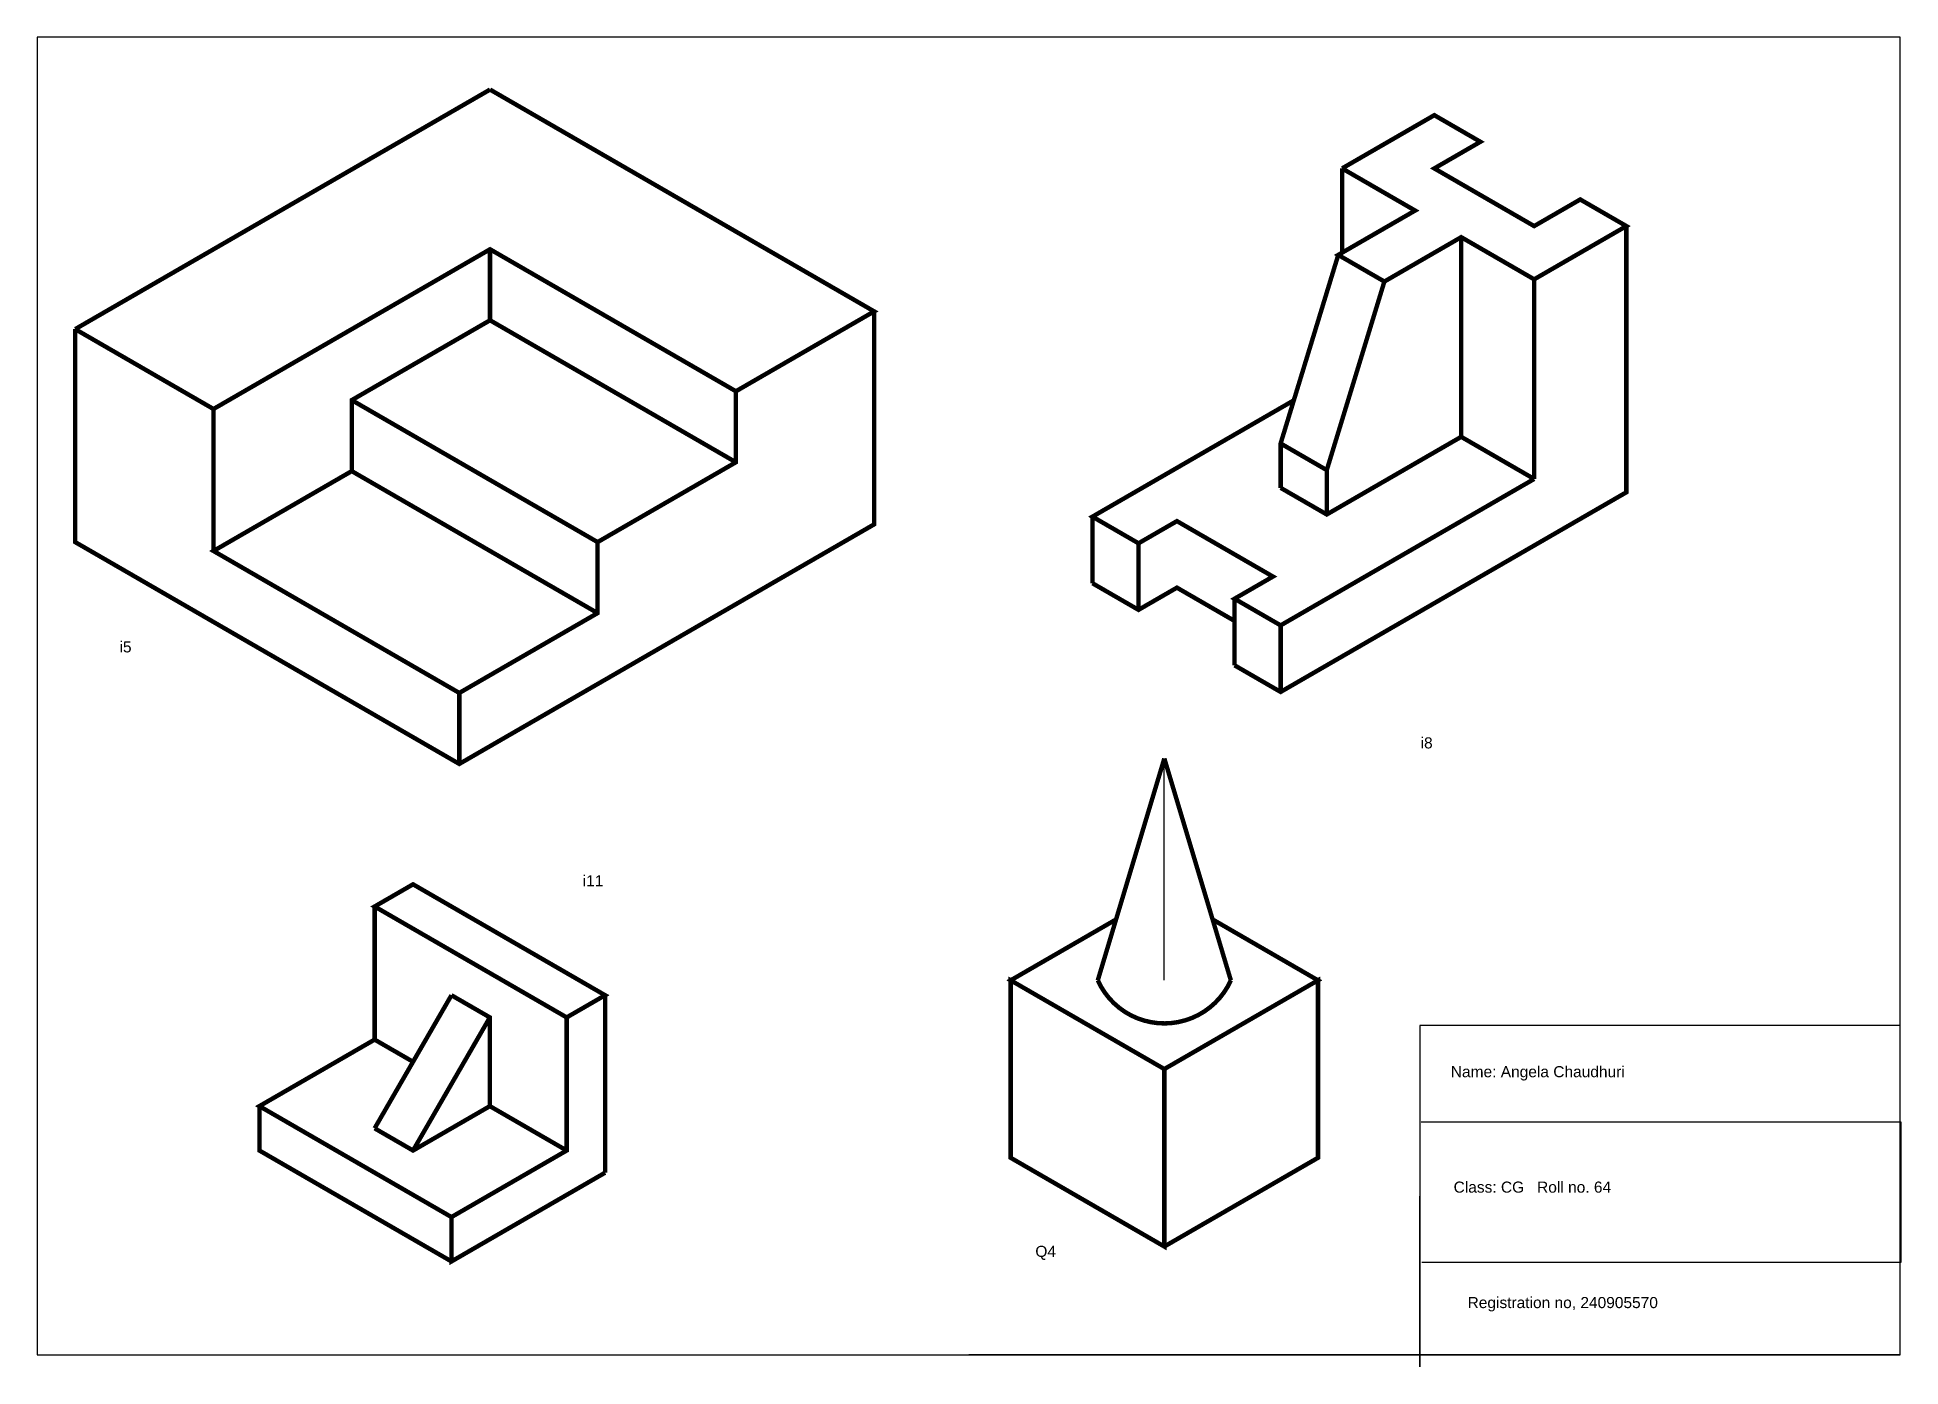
# Model space of a CAD drawing. Header units: millimetres. Extents: x 0 to 420, y -3 to 297.
import ezdxf

# ---------------------------------------------------------------- set-up
doc = ezdxf.new("R2010")
doc.units = ezdxf.units.MM
doc.styles.get("Standard").update_dxf_attribs({"font": 'arial.ttf'})

msp = doc.modelspace()

# ---------------------------------------------------------------- linework, layer by layer
msp.add_lwpolyline([(0, 0), (420, 0), (420, 297), (0, 297)], close=True)
at = {"const_width": 1}
for points in [[(8.55, 231.21), (102.08, 285.21)], [(102.08, 285.21), (188.68, 235.21), (157.51, 217.21)], [(294.18, 267.44), (314.97, 279.44), (325.36, 273.44), (314.97, 267.44), (337.48, 254.44), (347.87, 260.44), (358.27, 254.44), (337.48, 242.44)], [(294.18, 267.44), (310.64, 257.94), (293.31, 247.94), (303.71, 241.94), (321.03, 251.94), (337.48, 242.44)], [(294.18, 267.44), (294.18, 248.44)], [(358.27, 254.44), (358.27, 194.44), (280.32, 149.44), (269.93, 155.44)], [(321.03, 251.94), (321.03, 206.94), (337.48, 197.44)], [(8.55, 231.21), (39.73, 213.21), (102.08, 249.21)], [(157.51, 217.21), (102.08, 249.21), (46.66, 217.21)], [(102.08, 249.21), (102.08, 233.21), (157.51, 201.21)], [(280.32, 195.44), (280.32, 205.44), (293.31, 247.94)], [(290.72, 189.44), (290.72, 199.44), (303.71, 241.94)], [(337.48, 242.44), (337.48, 197.44)], [(188.68, 235.21), (188.68, 187.21), (95.15, 133.21), (8.55, 183.21), (8.55, 231.21)], [(102.08, 233.21), (70.9, 215.21), (70.9, 199.21), (39.73, 181.21), (95.15, 149.21)], [(70.9, 215.21), (126.33, 183.21)], [(157.51, 217.21), (157.51, 201.21), (126.33, 183.21), (126.33, 167.21), (95.15, 149.21), (95.15, 133.21)], [(280.32, 164.44), (269.93, 170.44), (278.59, 175.44), (256.94, 187.94), (248.28, 182.94), (237.89, 188.94), (283.29, 215.16)], [(39.73, 213.21), (39.73, 181.21)], [(280.32, 205.44), (290.72, 199.44)], [(321.03, 206.94), (303.71, 196.94)], [(70.9, 199.21), (126.33, 167.21)], [(337.48, 197.44), (280.32, 164.44)], [(303.71, 196.94), (290.72, 189.44), (280.32, 195.44)], [(237.89, 188.94), (237.89, 173.94)], [(248.28, 182.94), (248.28, 167.94)], [(269.93, 165.44), (256.94, 172.94), (248.28, 167.94), (237.89, 173.94)], [(269.93, 170.44), (269.93, 155.44)], [(280.32, 164.44), (280.32, 149.44)], [(239.1, 84.43), (254.1, 134.43)], [(269.1, 84.43), (254.1, 134.43)], [(84.72, 106.07), (128.02, 81.07), (119.36, 76.07), (76.06, 101.07), (84.72, 106.07)], [(76.06, 101.07), (76.06, 71.07), (84.72, 66.07)], [(243.22, 98.15), (219.46, 84.43), (254.1, 64.43), (288.74, 84.43), (264.99, 98.15)], [(264.99, 98.15), (288.74, 84.43), (254.1, 64.43), (219.46, 84.43), (219.46, 44.43), (254.1, 24.43), (254.1, 64.43), (288.74, 84.43), (288.74, 44.43), (254.1, 24.43)], [(93.38, 81.07), (76.06, 51.07)], [(93.38, 81.07), (102.04, 76.07), (102.04, 56.07)], [(128.02, 81.07), (128.02, 41.07)], [(102.04, 76.07), (84.72, 46.07)], [(119.36, 76.07), (119.36, 46.07), (93.38, 31.07), (93.38, 21.07), (128.02, 41.07)], [(76.06, 71.07), (50.08, 56.07), (93.38, 31.07)], [(84.72, 66.07), (76.06, 71.07)], [(50.08, 56.07), (50.08, 46.07), (93.38, 21.07)], [(119.36, 46.07), (102.04, 56.07), (84.72, 46.07), (76.06, 51.07)]]:
    msp.add_lwpolyline(points, dxfattribs=at)
for points in [[(420, 0), (420, 0), (420, 148.5)], [(254.1, 84.43), (254.1, 134.43)], [(219.46, 84.43), (243.22, 98.15)], [(420, 74.25), (311.69, 74.25), (311.69, -2.66), (311.69, 35.79)], [(119.36, 46.07), (102.04, 56.07)], [(102.04, 56.07), (119.36, 46.07), (119.36, 46.07)], [(311.97, 52.5), (420.12, 52.5), (420.12, 20.81), (312.18, 20.81)], [(420, 0), (210, 0)]]:
    msp.add_lwpolyline(points)
msp.add_lwpolyline([(239.1, 84.43, 0.145688), (245.22, 77.32, 0.145688), (254.24, 74.72, 0.143611), (263.09, 77.4, 0.143611), (269.1, 84.43)], format="xyb", dxfattribs=at)

# ---------------------------------------------------------------- texts
at = {"char_height": 2.5, "attachment_point": 1}
for s, width, heights, insert in [('i5', 51.523, [0], (18.54, 160.85)), ('i8', 16.3744, [0], (311.88, 139.2)), ('i11', 0.8403, [0], (122.96, 108.11)), ('Name: Angela Chaudhuri', 66.1532, [0], (318.69, 65.09)), ('Class: CG   Roll no. 64', 60.4832, [6.76], (319.32, 39.07)), ('Registration no, 240905570', 60.4832, [0], (322.47, 13.05))]:
    msp.add_mtext_dynamic_manual_height_columns(s, width=width, gutter_width=12.5, heights=heights, dxfattribs=dict(at, insert=insert))
at = {"insert": (225.02, 24.59), "char_height": 2.5, "attachment_point": 1}
msp.add_mtext('Q4', dxfattribs=at)

doc.saveas('drawing.dxf')
